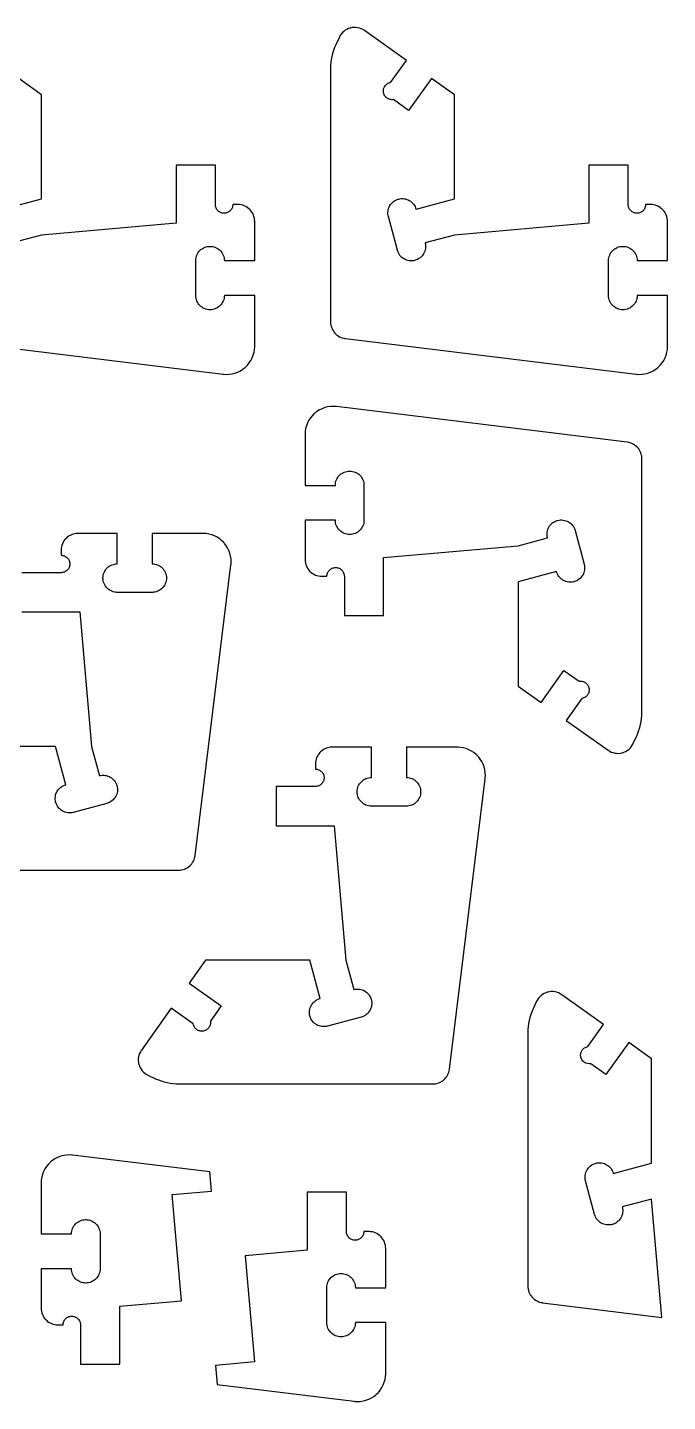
# Model space of a CAD drawing. Extents: x 0 to 472, y 0 to 247.
# Drawn here: x 214.8 to 328.7, y 0 to 244.8 of the extents above; entities that cross this region are included whole.
import ezdxf

# ---------------------------------------------------------------- set-up
doc = ezdxf.new("R2010")
doc.units = 0
doc.layers.get('0').update_dxf_attribs({"linetype": 'CONTINUOUS'})

msp = doc.modelspace()

# ---------------------------------------------------------------- linework, layer by layer
at = {"color": 0}
for points in [[(290.781, 207.847), (285.564, 206.45), (285.581, 206.386), (285.619, 206.194), (285.647, 205.94), (285.65, 205.688), (285.628, 205.439), (285.582, 205.196), (285.513, 204.96), (285.422, 204.732), (285.31, 204.515), (285.178, 204.308), (285.025, 204.117), (284.856, 203.939), (284.668, 203.776), (284.464, 203.633), (284.244, 203.51), (284.01, 203.407), (283.824, 203.343), (283.761, 203.326), (283.699, 203.31), (283.506, 203.272), (283.251, 203.243), (282.999, 203.24), (282.75, 203.263), (282.507, 203.31), (282.271, 203.378), (282.043, 203.469), (281.826, 203.581), (281.621, 203.714), (281.428, 203.865), (281.25, 204.035), (281.089, 204.222), (280.944, 204.426), (280.821, 204.647), (280.718, 204.881), (280.654, 205.067), (280.638, 205.129), (279.033, 211.118), (279.017, 211.179), (278.981, 211.365), (278.951, 211.614), (278.947, 211.864), (278.968, 212.111), (279.013, 212.356), (279.081, 212.596), (279.172, 212.829), (279.257, 212.999), (279.287, 213.053), (279.319, 213.108), (279.425, 213.265), (279.581, 213.461), (279.754, 213.64), (279.944, 213.801), (280.149, 213.943), (280.367, 214.064), (280.596, 214.164), (280.775, 214.225), (280.836, 214.242), (280.897, 214.258), (281.083, 214.294), (281.332, 214.324), (281.582, 214.326), (281.829, 214.307), (282.074, 214.263), (282.314, 214.194), (282.547, 214.101), (282.717, 214.018), (282.771, 213.986), (282.826, 213.956), (282.983, 213.85), (283.179, 213.694), (283.358, 213.521), (283.519, 213.331), (283.661, 213.126), (283.782, 212.908), (283.882, 212.679), (283.943, 212.499), (283.96, 212.439), (290.781, 214.265), (290.781, 232.847), (286.71, 235.751), (282.644, 230.051), (279.951, 231.972), (279.912, 231.967), (279.794, 231.954), (279.639, 231.953), (279.486, 231.965), (279.336, 231.993), (279.192, 232.036), (279.053, 232.09), (278.921, 232.16), (278.796, 232.24), (278.679, 232.332), (278.571, 232.435), (278.474, 232.549), (278.386, 232.671), (278.313, 232.803), (278.25, 232.943), (278.201, 233.09), (278.174, 233.207), (278.167, 233.246), (278.161, 233.285), (278.149, 233.403), (278.147, 233.56), (278.16, 233.713), (278.188, 233.861), (278.229, 234.006), (278.285, 234.144), (278.353, 234.276), (278.433, 234.401), (278.526, 234.518), (278.629, 234.626), (278.742, 234.724), (278.865, 234.811), (278.997, 234.886), (279.138, 234.947), (279.285, 234.996), (279.401, 235.024), (279.44, 235.031), (282.232, 238.944), (274.772, 244.265), (274.704, 244.314), (274.492, 244.443), (274.196, 244.588), (273.888, 244.699), (273.571, 244.775), (273.246, 244.815), (272.919, 244.821), (272.592, 244.792), (272.346, 244.746), (272.267, 244.725), (272.186, 244.703), (271.95, 244.622), (271.65, 244.487), (271.368, 244.321), (271.107, 244.126), (270.868, 243.903), (270.654, 243.656), (270.468, 243.385), (270.346, 243.167), (270.311, 243.092), (269.676, 241.729), (269.618, 241.606), (269.458, 241.228), (269.269, 240.717), (269.108, 240.196), (268.976, 239.668), (268.872, 239.133), (268.799, 238.594), (268.754, 238.05), (268.739, 237.64), (268.739, 237.504), (268.739, 192.375), (268.739, 192.304), (268.753, 192.093), (268.79, 191.819), (268.853, 191.553), (268.939, 191.296), (269.047, 191.05), (269.176, 190.815), (269.325, 190.594), (269.492, 190.386), (269.678, 190.196), (269.879, 190.021), (270.096, 189.864), (270.328, 189.726), (270.572, 189.61), (270.829, 189.515), (271.096, 189.444), (271.304, 189.406), (271.374, 189.397), (323.131, 183.042), (323.263, 183.026), (323.662, 183.006), (324.192, 183.025), (324.713, 183.1), (325.222, 183.229), (325.715, 183.411), (326.186, 183.644), (326.635, 183.928), (326.953, 184.172), (327.053, 184.26), (327.153, 184.349), (327.433, 184.635), (327.768, 185.044), (328.057, 185.485), (328.299, 185.951), (328.489, 186.44), (328.626, 186.949), (328.711, 187.472), (328.739, 187.871), (328.739, 188.004), (328.739, 197.078), (323.339, 197.078), (323.339, 197.013), (323.326, 196.818), (323.287, 196.564), (323.225, 196.319), (323.139, 196.086), (323.032, 195.862), (322.904, 195.653), (322.757, 195.456), (322.592, 195.275), (322.411, 195.111), (322.215, 194.964), (322.004, 194.836), (321.782, 194.729), (321.547, 194.643), (321.303, 194.581), (321.05, 194.542), (320.854, 194.528), (320.789, 194.528), (320.724, 194.528), (320.529, 194.542), (320.275, 194.581), (320.031, 194.643), (319.797, 194.729), (319.574, 194.836), (319.364, 194.964), (319.167, 195.111), (318.986, 195.275), (318.821, 195.456), (318.675, 195.653), (318.547, 195.862), (318.44, 196.086), (318.354, 196.319), (318.292, 196.564), (318.253, 196.818), (318.239, 197.013), (318.239, 197.078), (318.239, 203.278), (318.239, 203.343), (318.253, 203.539), (318.292, 203.792), (318.354, 204.036), (318.44, 204.271), (318.547, 204.494), (318.675, 204.704), (318.821, 204.9), (318.986, 205.082), (319.167, 205.246), (319.364, 205.393), (319.574, 205.521), (319.797, 205.628), (320.031, 205.714), (320.275, 205.776), (320.529, 205.815), (320.724, 205.828), (320.789, 205.828), (320.854, 205.828), (321.05, 205.815), (321.303, 205.776), (321.547, 205.714), (321.782, 205.628), (322.004, 205.521), (322.215, 205.393), (322.411, 205.246), (322.592, 205.082), (322.757, 204.9), (322.904, 204.704), (323.032, 204.494), (323.139, 204.271), (323.225, 204.036), (323.287, 203.792), (323.326, 203.539), (323.339, 203.343), (323.339, 203.278), (328.739, 203.278), (328.739, 210.278), (328.739, 210.353), (328.725, 210.575), (328.681, 210.867), (328.61, 211.151), (328.511, 211.426), (328.386, 211.692), (328.235, 211.943), (328.06, 212.179), (327.912, 212.347), (327.861, 212.4), (327.808, 212.451), (327.64, 212.599), (327.404, 212.774), (327.151, 212.925), (326.888, 213.05), (326.611, 213.149), (326.328, 213.219), (326.036, 213.264), (325.814, 213.278), (325.739, 213.278), (324.839, 213.278), (324.839, 213.239), (324.831, 213.119), (324.808, 212.965), (324.769, 212.818), (324.718, 212.675), (324.653, 212.539), (324.575, 212.411), (324.485, 212.292), (324.385, 212.182), (324.275, 212.082), (324.156, 211.993), (324.028, 211.915), (323.893, 211.85), (323.75, 211.799), (323.601, 211.76), (323.447, 211.736), (323.329, 211.728), (323.289, 211.728), (323.25, 211.728), (323.131, 211.736), (322.976, 211.76), (322.828, 211.799), (322.686, 211.85), (322.55, 211.915), (322.422, 211.993), (322.303, 212.082), (322.193, 212.182), (322.093, 212.292), (322.004, 212.411), (321.926, 212.539), (321.861, 212.675), (321.808, 212.818), (321.771, 212.965), (321.747, 213.119), (321.739, 213.239), (321.739, 213.278), (321.739, 220.278), (314.739, 220.278), (314.739, 209.943), (290.781, 207.847)], [(302.151, 152.471), (307.367, 153.868), (307.35, 153.931), (307.313, 154.124), (307.285, 154.378), (307.282, 154.631), (307.304, 154.878), (307.35, 155.122), (307.419, 155.358), (307.51, 155.585), (307.622, 155.803), (307.754, 156.008), (307.906, 156.201), (308.076, 156.379), (308.264, 156.54), (308.468, 156.683), (308.688, 156.808), (308.922, 156.911), (309.107, 156.974), (309.171, 156.99), (309.233, 157.008), (309.425, 157.046), (309.681, 157.074), (309.932, 157.076), (310.181, 157.054), (310.424, 157.008), (310.66, 156.939), (310.888, 156.849), (311.106, 156.736), (311.311, 156.604), (311.504, 156.453), (311.682, 156.282), (311.843, 156.094), (311.986, 155.89), (312.11, 155.671), (312.213, 155.436), (312.276, 155.251), (312.293, 155.188), (313.899, 149.199), (313.914, 149.138), (313.951, 148.953), (313.979, 148.704), (313.983, 148.454), (313.963, 148.206), (313.918, 147.961), (313.85, 147.722), (313.758, 147.489), (313.675, 147.318), (313.643, 147.264), (313.612, 147.21), (313.507, 147.051), (313.35, 146.856), (313.178, 146.676), (312.987, 146.517), (312.783, 146.375), (312.565, 146.253), (312.335, 146.153), (312.156, 146.092), (312.094, 146.076), (312.035, 146.06), (311.849, 146.022), (311.6, 145.994), (311.35, 145.99), (311.103, 146.011), (310.857, 146.056), (310.618, 146.124), (310.385, 146.215), (310.214, 146.299), (310.16, 146.331), (310.106, 146.362), (309.949, 146.468), (309.751, 146.624), (309.572, 146.797), (309.412, 146.986), (309.271, 147.192), (309.149, 147.41), (309.049, 147.639), (308.987, 147.818), (308.972, 147.879), (302.151, 146.051), (302.151, 127.47), (306.222, 124.567), (310.286, 130.265), (312.979, 128.344), (313.019, 128.351), (313.138, 128.363), (313.293, 128.365), (313.446, 128.352), (313.594, 128.324), (313.739, 128.282), (313.878, 128.226), (314.011, 128.158), (314.136, 128.078), (314.253, 127.986), (314.36, 127.883), (314.458, 127.769), (314.544, 127.647), (314.619, 127.515), (314.682, 127.374), (314.731, 127.227), (314.758, 127.111), (314.764, 127.072), (314.771, 127.032), (314.782, 126.914), (314.785, 126.758), (314.772, 126.605), (314.744, 126.456), (314.701, 126.312), (314.646, 126.173), (314.578, 126.041), (314.497, 125.916), (314.406, 125.799), (314.303, 125.691), (314.189, 125.593), (314.067, 125.507), (313.935, 125.432), (313.794, 125.37), (313.646, 125.321), (313.531, 125.294), (313.492, 125.287), (310.7, 121.373), (318.16, 116.052), (318.226, 116.003), (318.44, 115.874), (318.736, 115.73), (319.044, 115.619), (319.361, 115.543), (319.685, 115.502), (320.013, 115.496), (320.34, 115.526), (320.585, 115.572), (320.665, 115.593), (320.746, 115.614), (320.982, 115.695), (321.282, 115.83), (321.564, 115.996), (321.825, 116.192), (322.064, 116.414), (322.278, 116.662), (322.464, 116.933), (322.585, 117.151), (322.621, 117.226), (323.256, 118.588), (323.313, 118.712), (323.472, 119.089), (323.662, 119.601), (323.824, 120.121), (323.956, 120.649), (324.058, 121.184), (324.133, 121.724), (324.178, 122.267), (324.192, 122.677), (324.192, 122.814), (324.192, 167.943), (324.192, 168.013), (324.179, 168.224), (324.14, 168.499), (324.078, 168.764), (323.992, 169.021), (323.885, 169.268), (323.756, 169.503), (323.607, 169.724), (323.439, 169.931), (323.254, 170.122), (323.053, 170.297), (322.835, 170.453), (322.604, 170.59), (322.36, 170.707), (322.103, 170.801), (321.835, 170.874), (321.628, 170.913), (321.558, 170.921), (269.801, 177.275), (269.669, 177.292), (269.269, 177.313), (268.74, 177.292), (268.218, 177.217), (267.71, 177.087), (267.217, 176.906), (266.744, 176.672), (266.297, 176.389), (265.979, 176.146), (265.879, 176.057), (265.779, 175.969), (265.499, 175.683), (265.162, 175.274), (264.874, 174.833), (264.633, 174.367), (264.443, 173.876), (264.304, 173.368), (264.221, 172.846), (264.192, 172.446), (264.192, 172.313), (264.192, 163.239), (269.592, 163.239), (269.592, 163.304), (269.606, 163.5), (269.644, 163.753), (269.707, 163.997), (269.793, 164.232), (269.9, 164.454), (270.028, 164.665), (270.175, 164.861), (270.339, 165.042), (270.519, 165.207), (270.717, 165.354), (270.926, 165.482), (271.15, 165.589), (271.383, 165.675), (271.628, 165.737), (271.882, 165.776), (272.076, 165.789), (272.142, 165.789), (272.207, 165.789), (272.403, 165.776), (272.656, 165.737), (272.9, 165.675), (273.135, 165.589), (273.358, 165.482), (273.568, 165.354), (273.764, 165.207), (273.946, 165.042), (274.11, 164.861), (274.257, 164.665), (274.385, 164.454), (274.492, 164.232), (274.578, 163.997), (274.64, 163.753), (274.679, 163.5), (274.692, 163.304), (274.692, 163.239), (274.692, 157.039), (274.692, 156.974), (274.679, 156.778), (274.64, 156.525), (274.578, 156.281), (274.492, 156.047), (274.385, 155.824), (274.257, 155.614), (274.11, 155.417), (273.946, 155.236), (273.764, 155.071), (273.568, 154.925), (273.358, 154.797), (273.135, 154.689), (272.9, 154.604), (272.656, 154.54), (272.403, 154.503), (272.207, 154.489), (272.142, 154.489), (272.076, 154.489), (271.882, 154.503), (271.628, 154.54), (271.383, 154.604), (271.15, 154.689), (270.926, 154.797), (270.717, 154.925), (270.519, 155.071), (270.339, 155.236), (270.175, 155.417), (270.028, 155.614), (269.9, 155.824), (269.793, 156.047), (269.707, 156.281), (269.644, 156.525), (269.606, 156.778), (269.592, 156.974), (269.592, 157.039), (264.192, 157.039), (264.192, 150.039), (264.192, 149.965), (264.207, 149.743), (264.25, 149.451), (264.322, 149.167), (264.421, 148.892), (264.546, 148.626), (264.696, 148.375), (264.872, 148.138), (265.018, 147.971), (265.071, 147.918), (265.124, 147.865), (265.29, 147.718), (265.528, 147.543), (265.779, 147.393), (266.044, 147.268), (266.319, 147.169), (266.604, 147.097), (266.896, 147.054), (267.118, 147.039), (267.192, 147.039), (268.092, 147.039), (268.092, 147.079), (268.1, 147.197), (268.124, 147.351), (268.162, 147.5), (268.214, 147.643), (268.279, 147.778), (268.357, 147.906), (268.446, 148.025), (268.546, 148.135), (268.656, 148.235), (268.775, 148.325), (268.903, 148.401), (269.039, 148.467), (269.181, 148.519), (269.329, 148.557), (269.483, 148.581), (269.603, 148.589), (269.642, 148.589), (269.682, 148.589), (269.8, 148.581), (269.954, 148.557), (270.103, 148.519), (270.246, 148.467), (270.381, 148.401), (270.508, 148.325), (270.628, 148.235), (270.737, 148.135), (270.839, 148.025), (270.928, 147.906), (271.006, 147.778), (271.071, 147.643), (271.122, 147.5), (271.161, 147.351), (271.185, 147.197), (271.192, 147.079), (271.192, 147.039), (271.192, 140.039), (278.192, 140.039), (278.192, 150.374), (302.151, 152.471)], [(271.464, 78.6324), (272.861, 73.4164), (272.924, 73.4332), (273.117, 73.4711), (273.371, 73.4993), (273.624, 73.5019), (273.872, 73.4797), (274.115, 73.4338), (274.351, 73.3647), (274.579, 73.2738), (274.796, 73.1617), (275.001, 73.0293), (275.194, 72.8778), (275.372, 72.7076), (275.533, 72.5201), (275.678, 72.316), (275.801, 72.0963), (275.904, 71.8617), (275.967, 71.6762), (275.985, 71.6132), (276.001, 71.5503), (276.039, 71.3581), (276.067, 71.1035), (276.069, 70.8511), (276.047, 70.6026), (276.001, 70.3596), (275.932, 70.1233), (275.842, 69.8958), (275.729, 69.6783), (275.597, 69.4725), (275.446, 69.2799), (275.275, 69.1021), (275.088, 68.9407), (274.883, 68.7971), (274.664, 68.6732), (274.429, 68.5704), (274.244, 68.5069), (274.181, 68.4901), (268.192, 66.8854), (268.132, 66.8692), (267.946, 66.8324), (267.697, 66.8039), (267.447, 66.8), (267.2, 66.8204), (266.954, 66.8649), (266.715, 66.9332), (266.482, 67.025), (266.313, 67.1088), (266.257, 67.1401), (266.203, 67.1717), (266.046, 67.2771), (265.849, 67.4329), (265.671, 67.6065), (265.51, 67.7963), (265.368, 68.0007), (265.246, 68.2186), (265.146, 68.4485), (265.086, 68.6278), (265.069, 68.6886), (265.053, 68.7494), (265.017, 68.9353), (264.987, 69.1842), (264.983, 69.4335), (265.004, 69.6814), (265.049, 69.9262), (265.117, 70.166), (265.208, 70.399), (265.293, 70.569), (265.324, 70.6236), (265.356, 70.6782), (265.461, 70.8356), (265.617, 71.0318), (265.79, 71.2108), (265.981, 71.3717), (266.185, 71.5133), (266.403, 71.6346), (266.632, 71.7344), (266.811, 71.7954), (266.872, 71.8117), (265.044, 78.6324), (246.464, 78.6324), (243.56, 74.5618), (249.258, 70.4968), (247.338, 67.8038), (247.344, 67.7647), (247.356, 67.6461), (247.358, 67.4906), (247.344, 67.3376), (247.317, 67.1886), (247.275, 67.0442), (247.219, 66.9054), (247.151, 66.7729), (247.071, 66.6479), (246.979, 66.531), (246.876, 66.4233), (246.763, 66.3257), (246.64, 66.2389), (246.508, 66.164), (246.368, 66.1018), (246.219, 66.0533), (246.104, 66.0258), (246.065, 66.0192), (246.026, 66.0126), (245.907, 66.001), (245.751, 65.9988), (245.599, 66.0119), (245.45, 66.0397), (245.306, 66.0818), (245.167, 66.1372), (245.033, 66.2056), (244.908, 66.2861), (244.792, 66.3782), (244.685, 66.4811), (244.586, 66.5943), (244.5, 66.7172), (244.425, 66.849), (244.362, 66.9893), (244.314, 67.1372), (244.286, 67.2531), (244.281, 67.2922), (240.367, 70.0842), (235.044, 62.6242), (234.997, 62.5567), (234.867, 62.3435), (234.722, 62.0478), (234.612, 61.7397), (234.536, 61.4224), (234.494, 61.0986), (234.489, 60.7714), (234.519, 60.4438), (234.565, 60.1985), (234.586, 60.1183), (234.607, 60.0382), (234.689, 59.8022), (234.824, 59.5021), (234.99, 59.2203), (235.185, 58.9587), (235.407, 58.72), (235.656, 58.5064), (235.926, 58.32), (236.144, 58.1982), (236.219, 58.1632), (237.581, 57.5282), (237.704, 57.4706), (238.082, 57.3108), (238.594, 57.1215), (239.115, 56.9606), (239.643, 56.8283), (240.178, 56.725), (240.717, 56.651), (241.261, 56.6062), (241.671, 56.5913), (241.807, 56.5913), (286.936, 56.5913), (287.007, 56.5913), (287.217, 56.6044), (287.492, 56.6429), (287.758, 56.7056), (288.015, 56.7914), (288.261, 56.8993), (288.496, 57.0283), (288.717, 57.1769), (288.924, 57.3444), (289.115, 57.5296), (289.29, 57.7311), (289.446, 57.9482), (289.583, 58.1796), (289.7, 58.424), (289.794, 58.6807), (289.867, 58.9482), (289.906, 59.156), (289.914, 59.2257), (296.268, 110.982), (296.285, 111.114), (296.306, 111.515), (296.285, 112.044), (296.21, 112.565), (296.081, 113.074), (295.899, 113.567), (295.665, 114.039), (295.382, 114.486), (295.139, 114.805), (295.05, 114.905), (294.963, 115.004), (294.676, 115.285), (294.267, 115.621), (293.826, 115.91), (293.36, 116.15), (292.869, 116.341), (292.361, 116.479), (291.839, 116.563), (291.439, 116.591), (291.306, 116.591), (282.232, 116.591), (282.232, 111.191), (282.297, 111.191), (282.493, 111.178), (282.746, 111.14), (282.99, 111.077), (283.225, 110.991), (283.447, 110.884), (283.658, 110.756), (283.854, 110.609), (284.036, 110.445), (284.2, 110.263), (284.347, 110.067), (284.475, 109.857), (284.582, 109.634), (284.668, 109.4), (284.731, 109.155), (284.769, 108.902), (284.782, 108.707), (284.782, 108.641), (284.782, 108.576), (284.769, 108.381), (284.731, 108.128), (284.668, 107.883), (284.582, 107.649), (284.475, 107.426), (284.347, 107.216), (284.2, 107.019), (284.036, 106.838), (283.854, 106.674), (283.658, 106.527), (283.447, 106.399), (283.225, 106.292), (282.99, 106.206), (282.746, 106.143), (282.493, 106.105), (282.297, 106.091), (282.232, 106.091), (276.032, 106.091), (275.967, 106.091), (275.772, 106.105), (275.518, 106.143), (275.274, 106.206), (275.04, 106.292), (274.817, 106.399), (274.607, 106.527), (274.41, 106.674), (274.229, 106.838), (274.065, 107.019), (273.918, 107.216), (273.79, 107.426), (273.683, 107.649), (273.597, 107.883), (273.535, 108.128), (273.496, 108.381), (273.482, 108.576), (273.482, 108.641), (273.482, 108.707), (273.496, 108.902), (273.535, 109.155), (273.597, 109.4), (273.683, 109.634), (273.79, 109.857), (273.918, 110.067), (274.065, 110.263), (274.229, 110.445), (274.41, 110.609), (274.607, 110.756), (274.817, 110.884), (275.04, 110.991), (275.274, 111.077), (275.518, 111.14), (275.772, 111.178), (275.967, 111.191), (276.032, 111.191), (276.032, 116.591), (269.032, 116.591), (268.958, 116.591), (268.736, 116.577), (268.444, 116.533), (268.16, 116.462), (267.885, 116.363), (267.619, 116.238), (267.368, 116.087), (267.131, 115.912), (266.964, 115.765), (266.911, 115.713), (266.858, 115.66), (266.711, 115.493), (266.536, 115.256), (266.386, 115.004), (266.261, 114.739), (266.162, 114.464), (266.09, 114.179), (266.047, 113.888), (266.032, 113.666), (266.032, 113.591), (266.032, 112.691), (266.072, 112.691), (266.19, 112.683), (266.344, 112.66), (266.493, 112.622), (266.636, 112.57), (266.771, 112.504), (266.899, 112.427), (267.018, 112.337), (267.128, 112.238), (267.228, 112.127), (267.318, 112.008), (267.396, 111.88), (267.461, 111.745), (267.513, 111.602), (267.551, 111.454), (267.575, 111.3), (267.582, 111.181), (267.582, 111.141), (267.582, 111.102), (267.575, 110.983), (267.551, 110.829), (267.513, 110.681), (267.461, 110.538), (267.396, 110.403), (267.318, 110.275), (267.228, 110.155), (267.128, 110.045), (267.018, 109.945), (266.899, 109.856), (266.771, 109.778), (266.636, 109.713), (266.493, 109.661), (266.344, 109.623), (266.19, 109.599), (266.072, 109.591), (266.032, 109.591), (259.032, 109.591), (259.032, 102.591), (269.367, 102.591), (271.464, 78.6324)], [(317.765, 58.2757), (315.072, 60.1967), (314.997, 60.184), (314.768, 60.1761), (314.468, 60.2151), (314.181, 60.3115), (313.978, 60.4194), (313.917, 60.4635), (313.854, 60.5076), (313.686, 60.6644), (313.501, 60.904), (313.368, 61.1749), (313.3, 61.3946), (313.287, 61.4694), (313.281, 61.5086), (313.269, 61.6272), (313.267, 61.7828), (313.281, 61.9357), (313.308, 62.0847), (313.35, 62.2292), (313.406, 62.3681), (313.474, 62.5004), (313.554, 62.6256), (313.647, 62.7424), (313.75, 62.85), (313.862, 62.9476), (313.986, 63.0344), (314.118, 63.1093), (314.258, 63.1715), (314.406, 63.2201), (314.522, 63.2476), (314.561, 63.2542), (317.353, 67.1683), (309.893, 72.4894), (309.825, 72.5376), (309.612, 72.6672), (309.317, 72.8115), (309.008, 72.9219), (308.69, 72.9981), (308.367, 73.0394), (308.04, 73.0451), (307.713, 73.015), (307.467, 72.9694), (307.386, 72.9483), (307.307, 72.9272), (307.071, 72.8461), (306.771, 72.711), (306.489, 72.5449), (306.228, 72.3494), (305.989, 72.1269), (305.775, 71.8792), (305.589, 71.6079), (305.467, 71.3901), (305.432, 71.315), (304.797, 69.9533), (304.739, 69.8296), (304.579, 69.4518), (304.39, 68.9401), (304.229, 68.4197), (304.097, 67.8917), (303.993, 67.3572), (303.919, 66.8175), (303.875, 66.2737), (303.86, 65.8639), (303.86, 65.7272), (303.86, 20.5982), (303.86, 20.5281), (303.872, 20.3171), (303.911, 20.0428), (303.974, 19.7765), (304.06, 19.5196), (304.168, 19.2733), (304.297, 19.0389), (304.446, 18.8175), (304.612, 18.6104), (304.799, 18.419), (305, 18.2443), (305.217, 18.0879), (305.449, 17.9507), (305.693, 17.8342), (305.949, 17.7394), (306.217, 17.6679), (306.425, 17.6292), (306.494, 17.6206), (327.743, 15.0115), (325.901, 36.071), (320.685, 34.6733), (320.701, 34.6104), (320.74, 34.4181), (320.768, 34.1635), (320.771, 33.9113), (320.749, 33.6626), (320.703, 33.4196), (320.633, 33.1835), (320.542, 32.9558), (320.431, 32.7383), (320.297, 32.5325), (320.146, 32.3399), (319.976, 32.1621), (319.789, 32.0007), (319.585, 31.8572), (319.365, 31.7333), (319.131, 31.6304), (318.944, 31.5671), (318.882, 31.5501), (318.818, 31.5333), (318.626, 31.4954), (318.372, 31.4672), (318.119, 31.4647), (317.871, 31.4868), (317.628, 31.5329), (317.392, 31.6019), (317.164, 31.6929), (316.947, 31.805), (316.74, 31.9372), (316.549, 32.0889), (316.371, 32.2589), (316.21, 32.4464), (316.065, 32.6506), (315.942, 32.8703), (315.839, 33.1049), (315.775, 33.2904), (315.758, 33.3533), (314.154, 39.3421), (314.138, 39.405), (314.099, 39.5974), (314.071, 39.8519), (314.068, 40.1042), (314.09, 40.3526), (314.136, 40.5958), (314.206, 40.8319), (314.297, 41.0596), (314.408, 41.2771), (314.542, 41.4829), (314.693, 41.6756), (314.862, 41.8533), (315.05, 42.0147), (315.254, 42.1582), (315.474, 42.2821), (315.708, 42.385), (315.894, 42.4483), (315.957, 42.4651), (316.019, 42.4821), (316.213, 42.52), (316.467, 42.5482), (316.719, 42.5507), (316.968, 42.5285), (317.211, 42.4825), (317.447, 42.4135), (317.675, 42.3225), (317.892, 42.2104), (318.097, 42.0782), (318.29, 41.9265), (318.468, 41.7565), (318.629, 41.5689), (318.774, 41.3649), (318.897, 41.1451), (319, 40.9106), (319.064, 40.725), (319.081, 40.6621), (325.901, 42.4896), (325.901, 61.071), (321.831, 63.9744), (317.765, 58.2757)], [(242.206, 17.969), (240.55, 36.8967), (247.524, 37.5068), (247.225, 40.9089), (222.807, 43.9072), (222.675, 43.9235), (222.274, 43.9439), (221.744, 43.924), (221.224, 43.8488), (220.714, 43.7196), (220.222, 43.5376), (219.75, 43.3044), (219.303, 43.0213), (218.985, 42.7775), (218.885, 42.6893), (218.785, 42.601), (218.504, 42.3146), (218.168, 41.9051), (217.879, 41.465), (217.639, 40.9981), (217.449, 40.5085), (217.31, 40.0004), (217.226, 39.4776), (217.197, 39.0778), (217.197, 38.9444), (217.197, 29.871), (222.597, 29.871), (222.597, 29.9361), (222.611, 30.1317), (222.649, 30.3849), (222.712, 30.6293), (222.797, 30.8636), (222.906, 31.0865), (223.033, 31.2967), (223.179, 31.4931), (223.344, 31.6742), (223.525, 31.8387), (223.722, 31.9854), (223.932, 32.1132), (224.154, 32.2206), (224.389, 32.3063), (224.633, 32.3692), (224.886, 32.4078), (225.082, 32.421), (225.147, 32.421), (225.212, 32.421), (225.408, 32.4078), (225.661, 32.3692), (225.906, 32.3063), (226.14, 32.2206), (226.362, 32.1132), (226.574, 31.9854), (226.769, 31.8387), (226.95, 31.6742), (227.115, 31.4931), (227.261, 31.2967), (227.389, 31.0865), (227.497, 30.8636), (227.582, 30.6293), (227.646, 30.3849), (227.685, 30.1317), (227.697, 29.9361), (227.697, 29.871), (227.697, 23.671), (227.697, 23.6058), (227.685, 23.4103), (227.646, 23.1571), (227.582, 22.9126), (227.497, 22.6783), (227.389, 22.4554), (227.261, 22.2453), (227.115, 22.0489), (226.95, 21.8678), (226.769, 21.7032), (226.574, 21.5565), (226.362, 21.4288), (226.14, 21.3214), (225.906, 21.2356), (225.661, 21.1728), (225.408, 21.1342), (225.212, 21.121), (225.147, 21.121), (225.082, 21.121), (224.886, 21.1342), (224.633, 21.1728), (224.389, 21.2356), (224.154, 21.3214), (223.932, 21.4288), (223.722, 21.5565), (223.525, 21.7032), (223.344, 21.8678), (223.179, 22.0489), (223.033, 22.2453), (222.906, 22.4554), (222.797, 22.6783), (222.712, 22.9126), (222.649, 23.1571), (222.611, 23.4103), (222.597, 23.6058), (222.597, 23.671), (217.197, 23.671), (217.197, 16.671), (217.197, 16.5968), (217.212, 16.3744), (217.256, 16.0829), (217.326, 15.7985), (217.425, 15.5229), (217.551, 15.2582), (217.701, 15.0065), (217.876, 14.7696), (218.024, 14.6021), (218.076, 14.5496), (218.128, 14.4972), (218.296, 14.3503), (218.533, 14.175), (218.785, 14.0243), (219.049, 13.8993), (219.325, 13.8006), (219.61, 13.7291), (219.901, 13.6856), (220.124, 13.6709), (220.197, 13.6709), (221.097, 13.6709), (221.097, 13.7106), (221.106, 13.8294), (221.129, 13.9833), (221.167, 14.1318), (221.219, 14.2743), (221.285, 14.4097), (221.362, 14.5375), (221.451, 14.6569), (221.551, 14.7669), (221.661, 14.8671), (221.781, 14.9562), (221.908, 15.0339), (222.044, 15.0992), (222.186, 15.1513), (222.335, 15.1894), (222.489, 15.2129), (222.608, 15.221), (222.647, 15.221), (222.688, 15.221), (222.806, 15.2129), (222.96, 15.1894), (223.108, 15.1513), (223.25, 15.0992), (223.386, 15.0339), (223.514, 14.9562), (223.633, 14.8671), (223.743, 14.7669), (223.843, 14.6569), (223.932, 14.5375), (224.01, 14.4097), (224.075, 14.2743), (224.128, 14.1318), (224.165, 13.9833), (224.189, 13.8294), (224.197, 13.7106), (224.197, 13.6709), (224.197, 6.6709), (231.197, 6.6709), (231.197, 17.0058), (242.206, 17.969)], [(253.55, 25.9882), (255.206, 7.06049), (248.233, 6.45042), (248.531, 3.04829), (272.949, 0.05002), (273.082, 0.0338), (273.482, 0.01335), (274.011, 0.03326), (274.532, 0.10851), (275.042, 0.23769), (275.533, 0.4196), (276.006, 0.65278), (276.453, 0.93603), (276.772, 1.17969), (276.872, 1.26801), (276.971, 1.35634), (277.251, 1.64268), (277.588, 2.05214), (277.876, 2.49235), (278.117, 2.95921), (278.307, 3.44879), (278.446, 3.95692), (278.531, 4.4796), (278.558, 4.8795), (278.558, 5.01281), (278.558, 14.0863), (273.158, 14.0863), (273.158, 14.0211), (273.146, 13.8256), (273.107, 13.5724), (273.044, 13.328), (272.958, 13.0938), (272.851, 12.8708), (272.724, 12.6606), (272.576, 12.4643), (272.411, 12.2832), (272.231, 12.1186), (272.035, 11.9718), (271.824, 11.8441), (271.601, 11.7367), (271.367, 11.651), (271.122, 11.5881), (270.869, 11.5495), (270.674, 11.5363), (270.608, 11.5363), (270.543, 11.5363), (270.347, 11.5495), (270.094, 11.5881), (269.85, 11.651), (269.615, 11.7367), (269.393, 11.8441), (269.183, 11.9718), (268.986, 12.1186), (268.806, 12.2832), (268.64, 12.4643), (268.494, 12.6606), (268.367, 12.8708), (268.258, 13.0938), (268.174, 13.328), (268.11, 13.5724), (268.072, 13.8256), (268.058, 14.0211), (268.058, 14.0863), (268.058, 20.2862), (268.058, 20.3515), (268.072, 20.5471), (268.11, 20.8003), (268.174, 21.0446), (268.258, 21.2789), (268.367, 21.5018), (268.494, 21.7121), (268.64, 21.9083), (268.806, 22.0894), (268.986, 22.254), (269.183, 22.4008), (269.393, 22.5286), (269.615, 22.636), (269.85, 22.7217), (270.094, 22.7846), (270.347, 22.8232), (270.543, 22.8362), (270.608, 22.8362), (270.674, 22.8362), (270.869, 22.8232), (271.122, 22.7846), (271.367, 22.7217), (271.601, 22.636), (271.824, 22.5286), (272.035, 22.4008), (272.231, 22.254), (272.411, 22.0894), (272.576, 21.9083), (272.724, 21.7121), (272.851, 21.5018), (272.958, 21.2789), (273.044, 21.0446), (273.107, 20.8003), (273.146, 20.5471), (273.158, 20.3515), (273.158, 20.2862), (278.558, 20.2862), (278.558, 27.2862), (278.558, 27.3604), (278.544, 27.5828), (278.5, 27.8743), (278.429, 28.1588), (278.331, 28.4343), (278.206, 28.699), (278.054, 28.9507), (277.879, 29.1876), (277.732, 29.3551), (277.679, 29.4076), (277.628, 29.4601), (277.46, 29.6069), (277.224, 29.7822), (276.971, 29.9329), (276.707, 30.0579), (276.431, 30.1567), (276.146, 30.2282), (275.856, 30.2717), (275.633, 30.2863), (275.558, 30.2863), (274.658, 30.2863), (274.658, 30.2467), (274.65, 30.1279), (274.626, 29.974), (274.589, 29.8254), (274.536, 29.6831), (274.471, 29.5475), (274.394, 29.4197), (274.304, 29.3004), (274.204, 29.1903), (274.094, 29.0903), (273.975, 29.001), (273.847, 28.9233), (273.713, 28.8582), (273.569, 28.806), (273.421, 28.7678), (273.267, 28.7443), (273.149, 28.7363), (273.108, 28.7363), (273.069, 28.7363), (272.95, 28.7443), (272.796, 28.7678), (272.647, 28.806), (272.506, 28.8582), (272.369, 28.9233), (272.242, 29.001), (272.122, 29.0903), (272.013, 29.1903), (271.912, 29.3004), (271.824, 29.4197), (271.746, 29.5475), (271.681, 29.6831), (271.628, 29.8254), (271.59, 29.974), (271.567, 30.1279), (271.558, 30.2467), (271.558, 30.2863), (271.558, 37.2863), (264.558, 37.2863), (264.558, 26.9514), (253.55, 25.9882)]]:
    msp.add_lwpolyline(points, close=True, dxfattribs=at)
for points in [[(210.45, 212.439), (217.271, 214.265), (217.271, 232.847), (213.2, 235.751)], [(197.864, 189.397), (249.619, 183.042), (249.753, 183.026), (250.153, 183.006), (250.682, 183.025), (251.203, 183.1), (251.713, 183.229), (252.204, 183.411), (252.676, 183.644), (253.124, 183.928), (253.443, 184.172), (253.543, 184.26), (253.642, 184.349), (253.922, 184.635), (254.258, 185.044), (254.547, 185.485), (254.789, 185.951), (254.978, 186.44), (255.117, 186.949), (255.201, 187.472), (255.229, 187.871), (255.229, 188.004), (255.229, 197.078), (249.829, 197.078), (249.829, 197.013), (249.817, 196.818), (249.778, 196.564), (249.715, 196.319), (249.629, 196.086), (249.522, 195.862), (249.394, 195.653), (249.247, 195.456), (249.082, 195.275), (248.901, 195.111), (248.706, 194.964), (248.494, 194.836), (248.272, 194.729), (248.037, 194.643), (247.793, 194.581), (247.54, 194.542), (247.344, 194.528), (247.279, 194.528), (247.214, 194.528), (247.018, 194.542), (246.765, 194.581), (246.521, 194.643), (246.286, 194.729), (246.064, 194.836), (245.854, 194.964), (245.657, 195.111), (245.476, 195.275), (245.311, 195.456), (245.165, 195.653), (245.037, 195.862), (244.929, 196.086), (244.844, 196.319), (244.781, 196.564), (244.743, 196.818), (244.729, 197.013), (244.729, 197.078), (244.729, 203.278), (244.729, 203.343), (244.743, 203.539), (244.781, 203.792), (244.844, 204.036), (244.929, 204.271), (245.037, 204.494), (245.165, 204.704), (245.311, 204.9), (245.476, 205.082), (245.657, 205.246), (245.854, 205.393), (246.064, 205.521), (246.286, 205.628), (246.521, 205.714), (246.765, 205.776), (247.018, 205.815), (247.214, 205.828), (247.279, 205.828), (247.344, 205.828), (247.54, 205.815), (247.793, 205.776), (248.037, 205.714), (248.272, 205.628), (248.494, 205.521), (248.706, 205.393), (248.901, 205.246), (249.082, 205.082), (249.247, 204.9), (249.394, 204.704), (249.522, 204.494), (249.629, 204.271), (249.715, 204.036), (249.778, 203.792), (249.817, 203.539), (249.829, 203.343), (249.829, 203.278), (255.229, 203.278), (255.229, 210.278), (255.229, 210.353), (255.215, 210.575), (255.171, 210.867), (255.1, 211.151), (255.001, 211.426), (254.876, 211.692), (254.725, 211.943), (254.55, 212.179), (254.403, 212.347), (254.351, 212.4), (254.299, 212.451), (254.131, 212.599), (253.894, 212.774), (253.642, 212.925), (253.378, 213.05), (253.101, 213.149), (252.817, 213.219), (252.526, 213.264), (252.304, 213.278), (252.229, 213.278), (251.329, 213.278), (251.329, 213.239), (251.321, 213.119), (251.297, 212.965), (251.26, 212.818), (251.207, 212.675), (251.142, 212.539), (251.065, 212.411), (250.975, 212.292), (250.875, 212.182), (250.765, 212.082), (250.646, 211.993), (250.518, 211.915), (250.383, 211.85), (250.24, 211.799), (250.092, 211.76), (249.938, 211.736), (249.819, 211.728), (249.779, 211.728), (249.74, 211.728), (249.621, 211.736), (249.467, 211.76), (249.318, 211.799), (249.176, 211.85), (249.04, 211.915), (248.912, 211.993), (248.793, 212.082), (248.683, 212.182), (248.583, 212.292), (248.494, 212.411), (248.417, 212.539), (248.351, 212.675), (248.299, 212.818), (248.261, 212.965), (248.237, 213.119), (248.229, 213.239), (248.229, 213.278), (248.229, 220.278), (241.229, 220.278), (241.229, 209.943), (217.271, 207.847), (217.271, 207.847), (212.054, 206.45)], [(196.533, 94.6824), (241.662, 94.6824), (241.733, 94.6824), (241.944, 94.6954), (242.218, 94.7339), (242.485, 94.7967), (242.742, 94.8825), (242.987, 94.9904), (243.222, 95.1193), (243.443, 95.2681), (243.65, 95.4356), (243.842, 95.6206), (244.017, 95.8222), (244.174, 96.0393), (244.31, 96.2706), (244.426, 96.5151), (244.522, 96.7717), (244.593, 97.0393), (244.632, 97.2471), (244.64, 97.3167), (250.996, 149.074), (251.011, 149.206), (251.032, 149.606), (251.013, 150.135), (250.938, 150.656), (250.808, 151.165), (250.626, 151.658), (250.393, 152.131), (250.11, 152.578), (249.865, 152.896), (249.778, 152.996), (249.689, 153.096), (249.403, 153.376), (248.993, 153.711), (248.553, 154.001), (248.086, 154.242), (247.597, 154.432), (247.089, 154.569), (246.565, 154.654), (246.165, 154.682), (246.032, 154.682), (236.96, 154.682), (236.96, 149.282), (237.025, 149.282), (237.219, 149.269), (237.474, 149.231), (237.718, 149.168), (237.951, 149.082), (238.175, 148.975), (238.385, 148.847), (238.581, 148.7), (238.763, 148.536), (238.926, 148.354), (239.074, 148.158), (239.201, 147.949), (239.308, 147.725), (239.394, 147.49), (239.457, 147.246), (239.496, 146.993), (239.51, 146.797), (239.51, 146.732), (239.51, 146.667), (239.496, 146.472), (239.457, 146.218), (239.394, 145.974), (239.308, 145.74), (239.201, 145.517), (239.074, 145.307), (238.926, 145.11), (238.763, 144.929), (238.581, 144.765), (238.385, 144.618), (238.175, 144.49), (237.951, 144.383), (237.718, 144.297), (237.474, 144.235), (237.219, 144.196), (237.025, 144.182), (236.96, 144.182), (230.76, 144.182), (230.694, 144.182), (230.499, 144.196), (230.246, 144.235), (230.001, 144.297), (229.767, 144.383), (229.543, 144.49), (229.333, 144.618), (229.138, 144.765), (228.956, 144.929), (228.792, 145.11), (228.644, 145.307), (228.517, 145.517), (228.41, 145.74), (228.324, 145.974), (228.261, 146.218), (228.222, 146.472), (228.21, 146.667), (228.21, 146.732), (228.21, 146.797), (228.222, 146.993), (228.261, 147.246), (228.324, 147.49), (228.41, 147.725), (228.517, 147.949), (228.644, 148.158), (228.792, 148.354), (228.956, 148.536), (229.138, 148.7), (229.333, 148.847), (229.543, 148.975), (229.767, 149.082), (230.001, 149.168), (230.246, 149.231), (230.499, 149.269), (230.694, 149.282), (230.76, 149.282), (230.76, 154.682), (223.76, 154.682), (223.685, 154.682), (223.462, 154.668), (223.171, 154.624), (222.886, 154.553), (222.611, 154.454), (222.346, 154.329), (222.094, 154.178), (221.858, 154.003), (221.69, 153.856), (221.638, 153.804), (221.585, 153.751), (221.439, 153.583), (221.263, 153.347), (221.112, 153.096), (220.987, 152.831), (220.889, 152.556), (220.817, 152.271), (220.774, 151.979), (220.76, 151.757), (220.76, 151.682), (220.76, 150.782), (220.799, 150.782), (220.918, 150.775), (221.071, 150.751), (221.219, 150.712), (221.362, 150.661), (221.497, 150.596), (221.626, 150.518), (221.744, 150.429), (221.856, 150.329), (221.956, 150.218), (222.044, 150.099), (222.122, 149.971), (222.188, 149.836), (222.239, 149.693), (222.278, 149.544), (222.301, 149.39), (222.31, 149.272), (222.31, 149.232), (222.31, 149.193), (222.301, 149.074), (222.278, 148.919), (222.239, 148.772), (222.188, 148.629), (222.122, 148.493), (222.044, 148.365), (221.956, 148.247), (221.856, 148.136), (221.744, 148.036), (221.626, 147.947), (221.497, 147.869), (221.362, 147.804), (221.219, 147.753), (221.071, 147.714), (220.918, 147.69), (220.799, 147.682), (220.76, 147.682), (213.76, 147.682)], [(213.76, 140.682), (224.094, 140.682), (226.19, 116.723), (226.19, 116.723), (227.588, 111.508), (227.651, 111.524), (227.843, 111.562), (228.097, 111.59), (228.35, 111.593), (228.599, 111.571), (228.842, 111.525), (229.078, 111.456), (229.306, 111.365), (229.522, 111.253), (229.729, 111.12), (229.921, 110.969), (230.099, 110.799), (230.261, 110.611), (230.404, 110.407), (230.528, 110.187), (230.631, 109.953), (230.694, 109.767), (230.711, 109.704), (230.728, 109.641), (230.765, 109.449), (230.794, 109.195), (230.796, 108.942), (230.774, 108.694), (230.728, 108.451), (230.66, 108.214), (230.568, 107.987), (230.456, 107.769), (230.324, 107.563), (230.172, 107.371), (230.003, 107.193), (229.815, 107.032), (229.611, 106.888), (229.39, 106.764), (229.156, 106.661), (228.971, 106.598), (228.908, 106.581), (222.919, 104.977), (222.858, 104.96), (222.672, 104.923), (222.424, 104.895), (222.174, 104.891), (221.926, 104.912), (221.682, 104.956), (221.442, 105.024), (221.208, 105.116), (221.039, 105.2), (220.985, 105.231), (220.929, 105.263), (220.772, 105.368), (220.576, 105.524), (220.397, 105.698), (220.236, 105.887), (220.094, 106.092), (219.974, 106.31), (219.874, 106.539), (219.813, 106.719), (219.796, 106.78), (219.779, 106.841), (219.743, 107.026), (219.714, 107.275), (219.71, 107.525), (219.731, 107.773), (219.775, 108.017), (219.843, 108.257), (219.936, 108.49), (220.019, 108.66), (220.05, 108.715), (220.082, 108.769), (220.188, 108.927), (220.343, 109.123), (220.517, 109.302), (220.707, 109.463), (220.911, 109.604), (221.129, 109.726), (221.358, 109.825), (221.539, 109.886), (221.599, 109.903), (219.771, 116.723), (201.19, 116.723)]]:
    msp.add_lwpolyline(points, dxfattribs=at)

doc.saveas('drawing.dxf')
